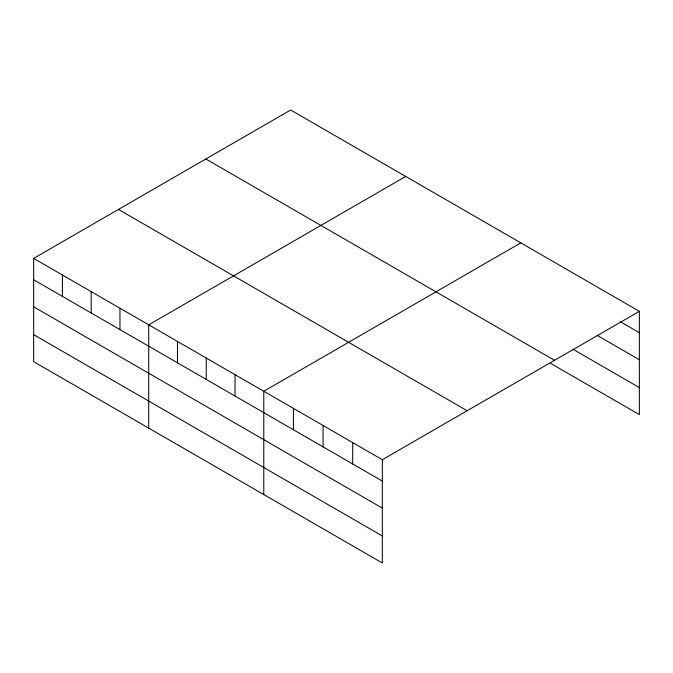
<?xml version="1.0" encoding="UTF-8"?>
<svg xmlns="http://www.w3.org/2000/svg" width="673" height="673" viewBox="0 0 673 673"><rect width="100%" height="100%" fill="white"/><g stroke="black" fill="none" stroke-linecap="round" stroke-linejoin="round"><path stroke-width="1.01" d="M382.34 508.115L382.34 459.709L33.65 258.398L33.65 361.679L382.34 562.99L382.34 508.115L33.65 306.804M550.438 363.269L639.35 414.602L639.35 311.321L290.66 110.01L33.65 258.398M405.726 176.444L148.716 324.832L148.716 428.112M520.793 242.877L263.782 391.265L263.782 494.546M382.34 459.709L639.35 311.321M620.489 321.812L639.35 332.706M597.136 335.356L639.35 359.727M572.891 349.203L639.35 387.581M205.845 158.979L554.535 360.291M118.465 209.429L467.155 410.74M33.65 279.775L382.34 481.086M33.65 334.649L382.34 535.96M352.702 442.598L352.702 463.975M323.057 425.487L323.057 446.864M293.42 408.376L293.42 429.753M235.02 374.651L235.02 396.035M206.249 358.044L206.249 379.429M177.487 341.438L177.487 362.814M119.954 308.217L119.954 329.602M91.183 291.611L91.183 312.995M62.421 275.005L62.421 296.381"/></g></svg>
